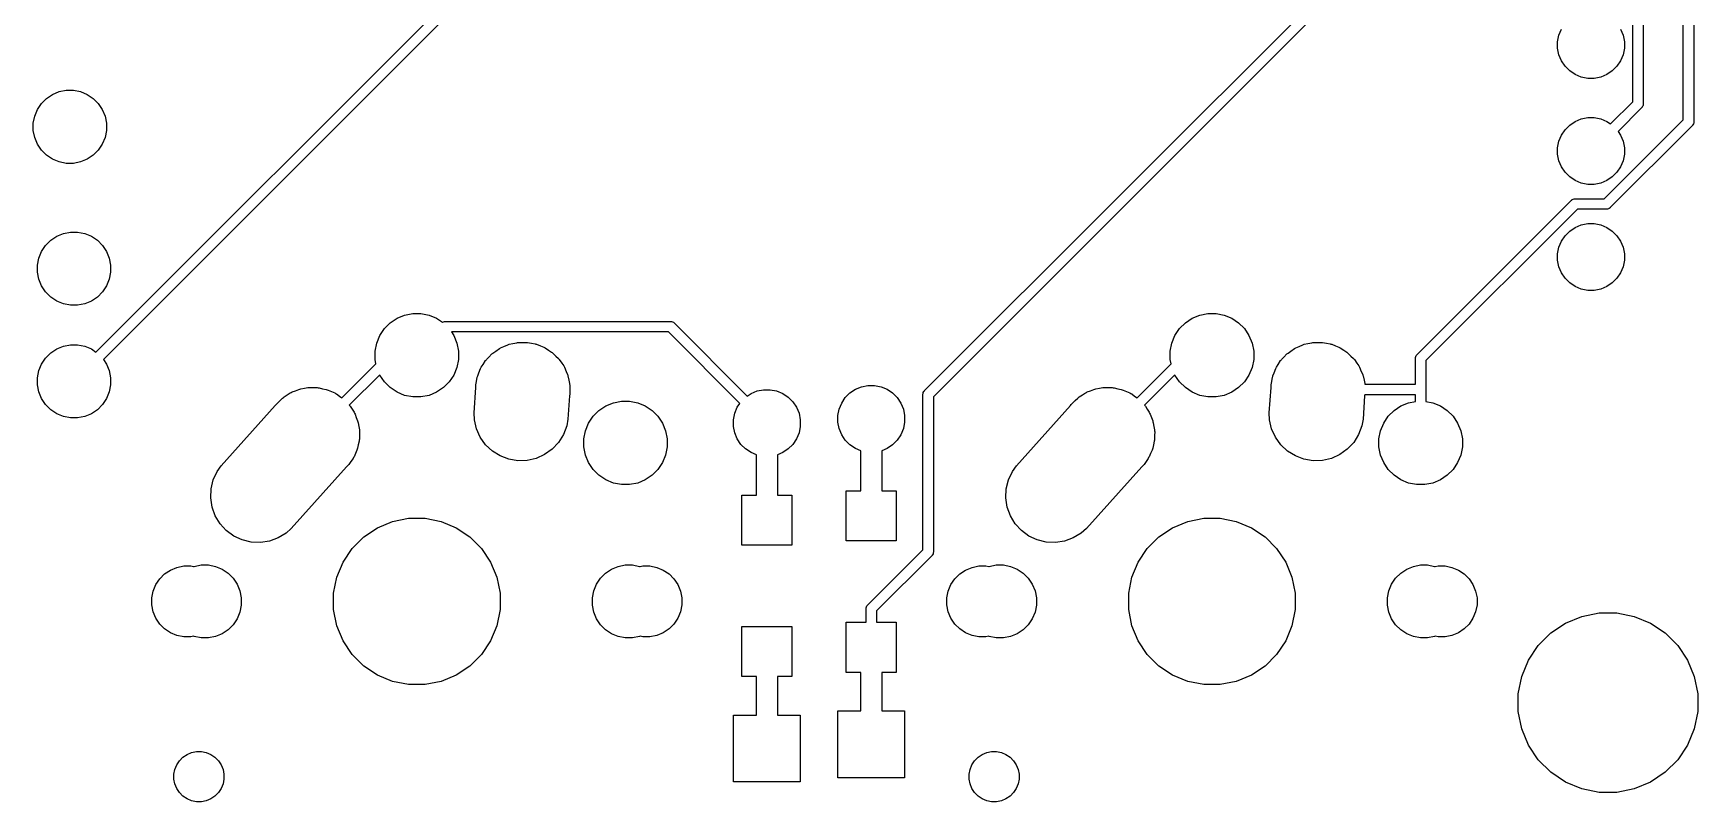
# Model space of a CAD drawing. Extents: x 53 to 306, y -113 to -54.
# Drawn here: x 52.72 to 92.6, y -109.58 to -91.16 of the extents above; entities that cross this region are included whole.
import ezdxf

# ---------------------------------------------------------------- set-up
doc = ezdxf.new("R2010")
doc.units = 0
doc.layers.add('BLACK', color=7, linetype='CONTINUOUS')

msp = doc.modelspace()

# ---------------------------------------------------------------- linework, layer by layer
at = {"layer": 'BLACK', "linetype": 'CONTINUOUS'}
for p, q in [((91.0435, -92.8027), (91.0435, -83.0476)), ((91.2935, -83.0933), (91.2935, -92.8484)), ((92.255, -93.2303), (92.255, -85.2386)), ((92.505, -85.2386), (92.505, -93.276)), ((74.0791, -99.7238), (87.6127, -86.1902)), ((87.8218, -86.3347), (74.2882, -99.8683)), ((54.2258, -98.7974), (65.4539, -87.5693)), ((65.663, -87.7138), (54.4026, -98.9742)), ((89.243, -91.3612), (89.2737, -91.2066)), ((89.2737, -91.2066), (89.334, -91.0611)), ((90.752, -91.0611), (90.8123, -91.2066)), ((90.8123, -91.2066), (90.843, -91.3612)), ((89.243, -91.5188), (89.243, -91.3612)), ((89.2737, -91.6734), (89.243, -91.5188)), ((89.334, -91.8189), (89.2737, -91.6734)), ((90.8123, -91.6734), (90.752, -91.8189)), ((90.843, -91.5188), (90.8123, -91.6734)), ((90.843, -91.3612), (90.843, -91.5188)), ((89.4216, -91.95), (89.334, -91.8189)), ((89.533, -92.0614), (89.4216, -91.95)), ((89.6641, -92.149), (89.533, -92.0614)), ((90.553, -92.0614), (90.4219, -92.149)), ((90.6644, -91.95), (90.553, -92.0614)), ((90.752, -91.8189), (90.6644, -91.95)), ((89.8096, -92.2093), (89.6641, -92.149)), ((89.9642, -92.24), (89.8096, -92.2093)), ((90.1218, -92.24), (89.9642, -92.24)), ((90.2764, -92.2093), (90.1218, -92.24)), ((90.4219, -92.149), (90.2764, -92.2093)), ((52.8234, -92.9849), (52.9193, -92.8414)), ((52.9193, -92.8414), (53.0414, -92.7193)), ((53.0414, -92.7193), (53.1849, -92.6234)), ((53.1849, -92.6234), (53.3444, -92.5574)), ((53.3444, -92.5574), (53.5137, -92.5237)), ((53.5137, -92.5237), (53.6863, -92.5237)), ((53.6863, -92.5237), (53.8556, -92.5574)), ((53.8556, -92.5574), (54.0151, -92.6234)), ((54.0151, -92.6234), (54.1586, -92.7193)), ((54.1586, -92.7193), (54.2807, -92.8414)), ((54.2807, -92.8414), (54.3766, -92.9849)), ((90.5138, -93.3324), (91.0435, -92.8027)), ((91.2845, -92.9026), (91.2729, -92.9243)), ((91.2917, -92.879), (91.2845, -92.9026)), ((91.2935, -92.8606), (91.2917, -92.879)), ((91.2935, -92.8484), (91.2941, -92.8545)), ((91.2941, -92.8545), (91.2935, -92.8606)), ((91.2935, -92.8606), (91.2935, -92.8606)), ((52.7237, -93.3137), (52.7574, -93.1444)), ((52.7574, -93.1444), (52.8234, -92.9849)), ((54.3766, -92.9849), (54.4426, -93.1444)), ((54.4426, -93.1444), (54.4763, -93.3137)), ((89.533, -93.3586), (89.6641, -93.271)), ((89.6641, -93.271), (89.8096, -93.2107)), ((89.8096, -93.2107), (89.9642, -93.18)), ((89.9642, -93.18), (90.1218, -93.18)), ((90.1218, -93.18), (90.2764, -93.2107)), ((90.2764, -93.2107), (90.4219, -93.271)), ((90.3603, -95.125), (92.255, -93.2303)), ((90.4219, -93.271), (90.5138, -93.3324)), ((91.2526, -92.9472), (90.6906, -93.5092)), ((91.2573, -92.9433), (91.2526, -92.9472)), ((91.2612, -92.9386), (91.2573, -92.9433)), ((91.2729, -92.9243), (91.2612, -92.9386)), ((91.2612, -92.9386), (91.2612, -92.9386)), ((92.5032, -93.3066), (92.4972, -93.3263)), ((92.505, -93.2882), (92.5032, -93.3066)), ((92.505, -93.276), (92.5056, -93.2821)), ((92.5056, -93.2821), (92.505, -93.2882)), ((92.505, -93.2882), (92.505, -93.2882)), ((52.7237, -93.4863), (52.7237, -93.3137)), ((52.7574, -93.6556), (52.7237, -93.4863)), ((52.8234, -93.8151), (52.7574, -93.6556)), ((54.4426, -93.6556), (54.3766, -93.8151)), ((54.4763, -93.4863), (54.4426, -93.6556)), ((54.4763, -93.3137), (54.4763, -93.4863)), ((89.2737, -93.7466), (89.334, -93.6011)), ((89.334, -93.6011), (89.4216, -93.47)), ((89.4216, -93.47), (89.533, -93.3586)), ((92.4641, -93.3748), (90.5048, -95.334)), ((90.6906, -93.5092), (90.752, -93.6011)), ((90.752, -93.6011), (90.8123, -93.7466)), ((92.4688, -93.3709), (92.4641, -93.3748)), ((92.4727, -93.3662), (92.4688, -93.3709)), ((92.4844, -93.3519), (92.4727, -93.3662)), ((92.496, -93.3302), (92.4844, -93.3519)), ((92.4972, -93.3263), (92.496, -93.3302)), ((52.9193, -93.9586), (52.8234, -93.8151)), ((53.0414, -94.0807), (52.9193, -93.9586)), ((53.1849, -94.1766), (53.0414, -94.0807)), ((54.1586, -94.0807), (54.0151, -94.1766)), ((54.2807, -93.9586), (54.1586, -94.0807)), ((54.3766, -93.8151), (54.2807, -93.9586)), ((89.243, -93.9012), (89.2737, -93.7466)), ((89.243, -94.0588), (89.243, -93.9012)), ((89.2737, -94.2134), (89.243, -94.0588)), ((90.8123, -93.7466), (90.843, -93.9012)), ((90.843, -94.0588), (90.8123, -94.2134)), ((90.843, -93.9012), (90.843, -94.0588)), ((53.3444, -94.2426), (53.1849, -94.1766)), ((53.5137, -94.2763), (53.3444, -94.2426)), ((53.6863, -94.2763), (53.5137, -94.2763)), ((53.8556, -94.2426), (53.6863, -94.2763)), ((54.0151, -94.1766), (53.8556, -94.2426)), ((89.334, -94.3589), (89.2737, -94.2134)), ((89.4216, -94.49), (89.334, -94.3589)), ((89.533, -94.6014), (89.4216, -94.49)), ((90.6644, -94.49), (90.553, -94.6014)), ((90.752, -94.3589), (90.6644, -94.49)), ((90.8123, -94.2134), (90.752, -94.3589)), ((89.6641, -94.689), (89.533, -94.6014)), ((89.8096, -94.7493), (89.6641, -94.689)), ((89.9642, -94.78), (89.8096, -94.7493)), ((90.1218, -94.78), (89.9642, -94.78)), ((90.2764, -94.7493), (90.1218, -94.78)), ((90.4219, -94.689), (90.2764, -94.7493)), ((90.553, -94.6014), (90.4219, -94.689)), ((85.8785, -98.8597), (89.5722, -95.1659)), ((89.5722, -95.1659), (89.5761, -95.1612)), ((89.5761, -95.1612), (89.5808, -95.1573)), ((89.5808, -95.1573), (89.5951, -95.1456)), ((89.5808, -95.1573), (89.5808, -95.1573)), ((89.5951, -95.1456), (89.6168, -95.134)), ((89.5951, -95.1456), (89.5951, -95.1456)), ((89.5951, -95.1456), (89.5951, -95.1456)), ((89.6168, -95.134), (89.6404, -95.1268)), ((89.6404, -95.1268), (89.6588, -95.125)), ((89.6588, -95.125), (89.6649, -95.1244)), ((89.6588, -95.125), (89.6588, -95.125)), ((89.6649, -95.1244), (89.671, -95.125)), ((89.671, -95.125), (90.3603, -95.125)), ((89.7167, -95.375), (86.0875, -99.0042)), ((90.406, -95.375), (89.7167, -95.375)), ((90.4121, -95.3756), (90.406, -95.375)), ((90.4182, -95.375), (90.4121, -95.3756)), ((90.4366, -95.3732), (90.4182, -95.375)), ((90.4182, -95.375), (90.4182, -95.375)), ((90.4602, -95.366), (90.4366, -95.3732)), ((90.4819, -95.3544), (90.4602, -95.366)), ((90.5009, -95.3388), (90.4819, -95.3544)), ((90.5048, -95.334), (90.5009, -95.3388)), ((53.1414, -96.1193), (53.2849, -96.0234)), ((53.2849, -96.0234), (53.4444, -95.9574)), ((53.4444, -95.9574), (53.6137, -95.9237)), ((53.6137, -95.9237), (53.7863, -95.9237)), ((53.7863, -95.9237), (53.9556, -95.9574)), ((53.9556, -95.9574), (54.1151, -96.0234)), ((54.1151, -96.0234), (54.2586, -96.1193)), ((89.334, -96.1411), (89.4216, -96.01)), ((89.4216, -96.01), (89.533, -95.8986)), ((89.533, -95.8986), (89.6641, -95.811)), ((89.6641, -95.811), (89.8096, -95.7507)), ((89.8096, -95.7507), (89.9642, -95.72)), ((89.9642, -95.72), (90.1218, -95.72)), ((90.1218, -95.72), (90.2764, -95.7507)), ((90.2764, -95.7507), (90.4219, -95.811)), ((90.4219, -95.811), (90.553, -95.8986)), ((90.553, -95.8986), (90.6644, -96.01)), ((90.6644, -96.01), (90.752, -96.1411)), ((52.8574, -96.5444), (52.9234, -96.3849)), ((52.9234, -96.3849), (53.0193, -96.2414)), ((53.0193, -96.2414), (53.1414, -96.1193)), ((54.2586, -96.1193), (54.3807, -96.2414)), ((54.3807, -96.2414), (54.4766, -96.3849)), ((54.4766, -96.3849), (54.5426, -96.5444)), ((89.243, -96.4412), (89.2737, -96.2866)), ((89.243, -96.5988), (89.243, -96.4412)), ((89.2737, -96.2866), (89.334, -96.1411)), ((90.752, -96.1411), (90.8123, -96.2866)), ((90.8123, -96.2866), (90.843, -96.4412)), ((90.843, -96.4412), (90.843, -96.5988)), ((52.8237, -96.7137), (52.8574, -96.5444)), ((52.8237, -96.8863), (52.8237, -96.7137)), ((52.8574, -97.0556), (52.8237, -96.8863)), ((54.5426, -96.5444), (54.5763, -96.7137)), ((54.5763, -96.8863), (54.5426, -97.0556)), ((54.5763, -96.7137), (54.5763, -96.8863)), ((89.2737, -96.7534), (89.243, -96.5988)), ((89.334, -96.8989), (89.2737, -96.7534)), ((89.4216, -97.03), (89.334, -96.8989)), ((90.752, -96.8989), (90.6644, -97.03)), ((90.8123, -96.7534), (90.752, -96.8989)), ((90.843, -96.5988), (90.8123, -96.7534)), ((52.9234, -97.2151), (52.8574, -97.0556)), ((53.0193, -97.3586), (52.9234, -97.2151)), ((54.4766, -97.2151), (54.3807, -97.3586)), ((54.5426, -97.0556), (54.4766, -97.2151)), ((89.533, -97.1414), (89.4216, -97.03)), ((89.6641, -97.229), (89.533, -97.1414)), ((89.8096, -97.2893), (89.6641, -97.229)), ((89.9642, -97.32), (89.8096, -97.2893)), ((90.2764, -97.2893), (90.1218, -97.32)), ((90.4219, -97.229), (90.2764, -97.2893)), ((90.553, -97.1414), (90.4219, -97.229)), ((90.6644, -97.03), (90.553, -97.1414)), ((53.1414, -97.4807), (53.0193, -97.3586)), ((53.2849, -97.5766), (53.1414, -97.4807)), ((53.4444, -97.6426), (53.2849, -97.5766)), ((53.6137, -97.6763), (53.4444, -97.6426)), ((53.7863, -97.6763), (53.6137, -97.6763)), ((53.9556, -97.6426), (53.7863, -97.6763)), ((54.1151, -97.5766), (53.9556, -97.6426)), ((54.2586, -97.4807), (54.1151, -97.5766)), ((54.3807, -97.3586), (54.2586, -97.4807)), ((90.1218, -97.32), (89.9642, -97.32)), ((61.275, -98.0982), (61.4388, -97.9888)), ((61.4388, -97.9888), (61.6208, -97.9134)), ((61.6208, -97.9134), (61.814, -97.875)), ((61.814, -97.875), (62.011, -97.875)), ((62.011, -97.875), (62.2042, -97.9134)), ((62.2042, -97.9134), (62.3862, -97.9888)), ((62.3862, -97.9888), (62.5296, -98.0846)), ((62.5296, -98.0846), (62.5492, -98.0742)), ((62.5492, -98.0742), (62.5728, -98.067)), ((62.5728, -98.067), (62.5912, -98.0652)), ((62.5912, -98.0652), (62.5973, -98.0646)), ((62.5912, -98.0652), (62.5912, -98.0652)), ((62.5973, -98.0646), (62.6034, -98.0652)), ((62.6034, -98.0652), (67.9841, -98.0652)), ((67.9841, -98.0652), (67.9902, -98.0646)), ((67.9902, -98.0646), (67.9963, -98.0652)), ((67.9963, -98.0652), (67.9963, -98.0652)), ((67.9963, -98.0652), (68.0147, -98.067)), ((68.0147, -98.067), (68.0383, -98.0742)), ((68.0383, -98.0742), (68.06, -98.0858)), ((68.06, -98.0858), (68.079, -98.1014)), ((80.325, -98.0982), (80.4888, -97.9888)), ((80.4888, -97.9888), (80.6708, -97.9134)), ((80.6708, -97.9134), (80.864, -97.875)), ((80.864, -97.875), (81.061, -97.875)), ((81.061, -97.875), (81.2542, -97.9134)), ((81.2542, -97.9134), (81.4362, -97.9888)), ((81.4362, -97.9888), (81.6, -98.0982)), ((60.9509, -98.5833), (61.0263, -98.4013)), ((61.0263, -98.4013), (61.1357, -98.2375)), ((61.1357, -98.2375), (61.275, -98.0982)), ((67.9384, -98.3152), (62.7411, -98.3152)), ((62.7411, -98.3152), (62.7987, -98.4013)), ((62.7987, -98.4013), (62.8741, -98.5833)), ((69.6524, -100.029), (67.9384, -98.3152)), ((68.079, -98.1014), (68.0829, -98.1062)), ((68.0829, -98.1062), (69.8292, -99.8524)), ((80.0009, -98.5833), (80.0763, -98.4013)), ((80.0763, -98.4013), (80.1857, -98.2375)), ((80.1857, -98.2375), (80.325, -98.0982)), ((81.6, -98.0982), (81.7393, -98.2375)), ((81.7393, -98.2375), (81.8487, -98.4013)), ((81.8487, -98.4013), (81.9241, -98.5833)), ((53.0193, -98.9414), (53.1414, -98.8193)), ((53.1414, -98.8193), (53.2849, -98.7234)), ((53.2849, -98.7234), (53.4444, -98.6574)), ((53.4444, -98.6574), (53.6137, -98.6237)), ((53.6137, -98.6237), (53.7863, -98.6237)), ((53.7863, -98.6237), (53.9556, -98.6574)), ((53.9556, -98.6574), (54.1151, -98.7234)), ((54.1151, -98.7234), (54.2258, -98.7974)), ((60.9125, -98.7765), (60.9509, -98.5833)), ((60.9125, -98.9735), (60.9125, -98.7765)), ((62.8741, -98.5833), (62.9125, -98.7765)), ((62.9125, -98.7765), (62.9125, -98.9735)), ((63.6367, -98.9198), (63.7089, -98.8431)), ((63.7089, -98.8431), (63.7245, -98.832)), ((63.7245, -98.832), (63.7354, -98.8212)), ((63.7354, -98.8212), (63.8054, -98.7744)), ((63.8054, -98.7744), (63.8894, -98.7145)), ((63.8894, -98.7145), (63.9065, -98.7068)), ((63.9065, -98.7068), (63.9196, -98.698)), ((63.9196, -98.698), (63.9997, -98.6649)), ((63.9997, -98.6649), (64.0915, -98.6236)), ((64.0915, -98.6236), (64.1093, -98.6195)), ((64.1093, -98.6195), (64.1243, -98.6132)), ((64.1243, -98.6132), (64.2121, -98.5958)), ((64.2121, -98.5958), (64.3074, -98.5738)), ((64.3074, -98.5738), (64.3252, -98.5733)), ((64.3252, -98.5733), (64.3417, -98.57)), ((64.3417, -98.57), (64.4341, -98.57)), ((64.4341, -98.57), (64.5289, -98.5671)), ((64.5289, -98.5671), (64.546, -98.57)), ((64.546, -98.57), (64.5633, -98.57)), ((64.5633, -98.57), (64.6568, -98.5886)), ((64.6568, -98.5886), (64.7475, -98.6038)), ((64.7475, -98.6038), (64.7631, -98.6097)), ((64.7631, -98.6097), (64.7806, -98.6132)), ((64.7806, -98.6132), (64.8715, -98.6509)), ((64.8715, -98.6509), (64.9547, -98.6824)), ((64.9547, -98.6824), (64.9684, -98.691)), ((64.9684, -98.691), (64.9854, -98.698)), ((64.9854, -98.698), (65.0694, -98.7542)), ((65.0694, -98.7542), (65.1426, -98.7999)), ((65.1426, -98.7999), (65.154, -98.8107)), ((65.154, -98.8107), (65.1696, -98.8212)), ((65.1696, -98.8212), (65.2429, -98.8944)), ((79.9625, -98.7765), (80.0009, -98.5833)), ((79.9625, -98.9735), (79.9625, -98.7765)), ((81.9241, -98.5833), (81.9625, -98.7765)), ((81.9625, -98.7765), (81.9625, -98.9735)), ((82.6867, -98.9198), (82.7589, -98.8431)), ((82.7589, -98.8431), (82.7745, -98.832)), ((82.7745, -98.832), (82.7854, -98.8212)), ((82.7854, -98.8212), (82.8554, -98.7744)), ((82.8554, -98.7744), (82.9394, -98.7145)), ((82.9394, -98.7145), (82.9565, -98.7068)), ((82.9565, -98.7068), (82.9696, -98.698)), ((82.9696, -98.698), (83.0497, -98.6649)), ((83.0497, -98.6649), (83.1415, -98.6236)), ((83.1415, -98.6236), (83.1593, -98.6195)), ((83.1593, -98.6195), (83.1743, -98.6132)), ((83.1743, -98.6132), (83.2621, -98.5958)), ((83.2621, -98.5958), (83.3574, -98.5738)), ((83.3574, -98.5738), (83.3752, -98.5733)), ((83.3752, -98.5733), (83.3917, -98.57)), ((83.3917, -98.57), (83.4841, -98.57)), ((83.4841, -98.57), (83.5789, -98.5671)), ((83.5789, -98.5671), (83.596, -98.57)), ((83.596, -98.57), (83.6133, -98.57)), ((83.6133, -98.57), (83.7068, -98.5886)), ((83.7068, -98.5886), (83.7975, -98.6038)), ((83.7975, -98.6038), (83.8131, -98.6097)), ((83.8131, -98.6097), (83.8306, -98.6132)), ((83.8306, -98.6132), (83.9215, -98.6509)), ((83.9215, -98.6509), (84.0047, -98.6824)), ((84.0047, -98.6824), (84.0184, -98.691)), ((84.0184, -98.691), (84.0354, -98.698)), ((84.0354, -98.698), (84.1194, -98.7542)), ((84.1194, -98.7542), (84.1926, -98.7999)), ((84.1926, -98.7999), (84.204, -98.8107)), ((84.204, -98.8107), (84.2196, -98.8212)), ((84.2196, -98.8212), (84.2929, -98.8944)), ((85.8465, -98.9043), (85.8581, -98.8826)), ((85.8581, -98.8826), (85.8737, -98.8636)), ((85.8737, -98.8636), (85.8785, -98.8597)), ((52.8237, -99.4137), (52.8574, -99.2444)), ((52.8574, -99.2444), (52.9234, -99.0849)), ((52.9234, -99.0849), (53.0193, -98.9414)), ((54.4026, -98.9742), (54.4766, -99.0849)), ((54.4766, -99.0849), (54.5426, -99.2444)), ((54.5426, -99.2444), (54.5763, -99.4137)), ((60.1176, -99.8931), (60.9332, -99.0775)), ((60.9332, -99.0775), (60.9125, -98.9735)), ((62.8741, -99.1667), (62.7987, -99.3487)), ((62.9125, -98.9735), (62.8741, -99.1667)), ((63.4011, -99.2936), (63.4395, -99.1923)), ((63.4395, -99.1923), (63.4499, -99.1756)), ((63.4499, -99.1756), (63.4555, -99.1621)), ((63.4555, -99.1621), (63.5002, -99.0952)), ((63.5002, -99.0952), (63.557, -99.0045)), ((63.557, -99.0045), (63.5704, -98.9903)), ((63.5704, -98.9903), (63.5787, -98.9779)), ((63.5787, -98.9779), (63.6367, -98.9198)), ((65.2429, -98.8944), (65.3039, -98.9518)), ((65.3039, -98.9518), (65.3128, -98.9643)), ((65.3128, -98.9643), (65.3263, -98.9779)), ((65.3263, -98.9779), (65.3851, -99.0657)), ((65.3851, -99.0657), (65.4325, -99.1323)), ((65.4325, -99.1323), (65.4386, -99.1459)), ((65.4386, -99.1459), (65.4495, -99.1621)), ((65.4495, -99.1621), (65.4905, -99.2613)), ((65.4905, -99.2613), (65.5234, -99.3344)), ((79.1676, -99.8931), (79.9832, -99.0775)), ((79.9832, -99.0775), (79.9625, -98.9735)), ((81.9241, -99.1667), (81.8487, -99.3487)), ((81.9625, -98.9735), (81.9241, -99.1667)), ((82.4511, -99.2936), (82.4895, -99.1923)), ((82.4895, -99.1923), (82.4999, -99.1756)), ((82.4999, -99.1756), (82.5055, -99.1621)), ((82.5055, -99.1621), (82.5502, -99.0952)), ((82.5502, -99.0952), (82.607, -99.0045)), ((82.607, -99.0045), (82.6204, -98.9903)), ((82.6204, -98.9903), (82.6287, -98.9779)), ((82.6287, -98.9779), (82.6867, -98.9198)), ((84.2929, -98.8944), (84.3539, -98.9518)), ((84.3539, -98.9518), (84.3628, -98.9643)), ((84.3628, -98.9643), (84.3763, -98.9779)), ((84.3763, -98.9779), (84.4351, -99.0657)), ((84.4351, -99.0657), (84.4825, -99.1323)), ((84.4825, -99.1323), (84.4886, -99.1459)), ((84.4886, -99.1459), (84.4995, -99.1621)), ((84.4995, -99.1621), (84.5405, -99.2613)), ((84.5405, -99.2613), (84.5734, -99.3344)), ((85.8369, -98.9524), (85.8375, -98.9463)), ((85.8375, -98.9585), (85.8369, -98.9524)), ((85.8375, -98.9463), (85.8393, -98.9279)), ((85.8375, -98.9463), (85.8375, -98.9463)), ((85.8375, -99.57), (85.8375, -98.9585)), ((85.8393, -98.9279), (85.8465, -98.9043)), ((86.0875, -99.0042), (86.0875, -99.6889)), ((52.8237, -99.5863), (52.8237, -99.4137)), ((52.8574, -99.7556), (52.8237, -99.5863)), ((54.5763, -99.5863), (54.5426, -99.7556)), ((54.5763, -99.4137), (54.5763, -99.5863)), ((59.0844, -99.6932), (59.1088, -99.6884)), ((59.1088, -99.6884), (59.1323, -99.6798)), ((59.1323, -99.6798), (59.2175, -99.6667)), ((59.2175, -99.6667), (59.3017, -99.65)), ((59.3017, -99.65), (59.3266, -99.65)), ((59.3266, -99.65), (59.3514, -99.6462)), ((59.3514, -99.6462), (59.4375, -99.65)), ((59.4375, -99.65), (59.5233, -99.65)), ((59.5233, -99.65), (59.5478, -99.6549)), ((59.5478, -99.6549), (59.5727, -99.656)), ((59.5727, -99.656), (59.6564, -99.6765)), ((59.6564, -99.6765), (59.7406, -99.6932)), ((61.0232, -99.3411), (60.2944, -100.07)), ((61.0263, -99.3487), (61.0232, -99.3411)), ((61.1357, -99.5125), (61.0263, -99.3487)), ((61.275, -99.6518), (61.1357, -99.5125)), ((61.4388, -99.7612), (61.275, -99.6518)), ((62.55, -99.6518), (62.3862, -99.7612)), ((62.6893, -99.5125), (62.55, -99.6518)), ((62.7987, -99.3487), (62.6893, -99.5125)), ((63.2863, -100.254), (63.3275, -99.65)), ((63.3275, -99.5842), (63.3429, -99.507)), ((63.3275, -99.65), (63.3275, -99.5842)), ((63.3429, -99.507), (63.3609, -99.3995)), ((63.3609, -99.3995), (63.3679, -99.381)), ((63.3679, -99.381), (63.3707, -99.3668)), ((63.3707, -99.3668), (63.4011, -99.2936)), ((65.5234, -99.3344), (65.5267, -99.3486)), ((65.5267, -99.3486), (65.5343, -99.3668)), ((65.5343, -99.3668), (65.5554, -99.4732)), ((65.5554, -99.4732), (65.5732, -99.5503)), ((65.5732, -99.5503), (65.5736, -99.5647)), ((65.5736, -99.5647), (65.5775, -99.5842)), ((65.5775, -99.5842), (65.5775, -99.6933)), ((72.4211, -99.691), (72.5666, -99.6307)), ((72.5666, -99.6307), (72.7212, -99.6)), ((72.7212, -99.6), (72.8788, -99.6)), ((72.8788, -99.6), (73.0334, -99.6307)), ((73.0334, -99.6307), (73.1789, -99.691)), ((78.1343, -99.6932), (78.1588, -99.6884)), ((78.1588, -99.6884), (78.1823, -99.6798)), ((78.1823, -99.6798), (78.2675, -99.6667)), ((78.2675, -99.6667), (78.3517, -99.65)), ((78.3517, -99.65), (78.3766, -99.65)), ((78.3766, -99.65), (78.4014, -99.6462)), ((78.4014, -99.6462), (78.4875, -99.65)), ((78.4875, -99.65), (78.5733, -99.65)), ((78.5733, -99.65), (78.5978, -99.6549)), ((78.5978, -99.6549), (78.6227, -99.656)), ((78.6227, -99.656), (78.7064, -99.6765)), ((78.7064, -99.6765), (78.7906, -99.6932)), ((80.0732, -99.3411), (79.3444, -100.07)), ((80.0763, -99.3487), (80.0732, -99.3411)), ((80.1857, -99.5125), (80.0763, -99.3487)), ((80.325, -99.6518), (80.1857, -99.5125)), ((80.4888, -99.7612), (80.325, -99.6518)), ((81.6, -99.6518), (81.4362, -99.7612)), ((81.7393, -99.5125), (81.6, -99.6518)), ((81.8487, -99.3487), (81.7393, -99.5125)), ((82.3363, -100.254), (82.3775, -99.65)), ((82.3775, -99.5842), (82.3929, -99.507)), ((82.3775, -99.65), (82.3775, -99.5842)), ((82.3929, -99.507), (82.4109, -99.3995)), ((82.4109, -99.3995), (82.4179, -99.381)), ((82.4179, -99.381), (82.4207, -99.3668)), ((82.4207, -99.3668), (82.4511, -99.2936)), ((84.5734, -99.3344), (84.5767, -99.3486)), ((84.5767, -99.3486), (84.5843, -99.3668)), ((84.5843, -99.3668), (84.6054, -99.4732)), ((84.6054, -99.4732), (84.6232, -99.5503)), ((84.6232, -99.5503), (84.6236, -99.5647)), ((84.6236, -99.5647), (84.6247, -99.57)), ((84.6247, -99.57), (85.8375, -99.57)), ((86.0875, -99.6889), (86.0881, -99.695)), ((52.9234, -99.9151), (52.8574, -99.7556)), ((53.0193, -100.059), (52.9234, -99.9151)), ((53.1414, -100.181), (53.0193, -100.059)), ((54.3807, -100.059), (54.2586, -100.181)), ((54.4766, -99.9151), (54.3807, -100.059)), ((54.5426, -99.7556), (54.4766, -99.9151)), ((57.2282, -101.525), (58.5217, -100.083)), ((58.5217, -100.083), (58.5387, -100.058)), ((58.5387, -100.058), (58.5953, -100.001)), ((58.5953, -100.001), (58.612, -99.9825)), ((58.612, -99.9825), (58.6348, -99.9618)), ((58.6348, -99.9618), (58.6954, -99.9012)), ((58.6954, -99.9012), (58.7161, -99.8873)), ((58.7161, -99.8873), (58.7345, -99.8704)), ((58.7345, -99.8704), (58.8083, -99.8257)), ((58.8083, -99.8257), (58.8796, -99.778)), ((58.8796, -99.778), (58.9026, -99.7685)), ((58.9026, -99.7685), (58.924, -99.7555)), ((58.924, -99.7555), (59.0051, -99.7261)), ((59.0051, -99.7261), (59.0844, -99.6932)), ((59.7406, -99.6932), (59.7637, -99.7028)), ((59.7637, -99.7028), (59.788, -99.7087)), ((59.788, -99.7087), (59.866, -99.7451)), ((59.866, -99.7451), (59.9454, -99.778)), ((59.9454, -99.778), (59.9661, -99.7919)), ((59.9661, -99.7919), (59.9888, -99.8025)), ((59.9888, -99.8025), (60.0581, -99.8534)), ((60.0581, -99.8534), (60.1176, -99.8931)), ((60.2944, -100.07), (60.3002, -100.079)), ((60.3002, -100.079), (60.3171, -100.097)), ((61.6208, -99.8366), (61.4388, -99.7612)), ((61.814, -99.875), (61.6208, -99.8366)), ((62.011, -99.875), (61.814, -99.875)), ((62.2042, -99.8366), (62.011, -99.875)), ((62.3862, -99.7612), (62.2042, -99.8366)), ((65.5693, -99.8471), (65.5311, -100.407)), ((65.5775, -99.8058), (65.5693, -99.8471)), ((65.5775, -99.6933), (65.5782, -99.7163)), ((65.5782, -99.7163), (65.5775, -99.7265)), ((65.5775, -99.7265), (65.5775, -99.8058)), ((66.275, -100.198), (66.4388, -100.089)), ((66.4388, -100.089), (66.6208, -100.013)), ((66.6208, -100.013), (66.814, -99.975)), ((66.814, -99.975), (67.011, -99.975)), ((67.011, -99.975), (67.2042, -100.013)), ((67.2042, -100.013), (67.3862, -100.089)), ((67.3862, -100.089), (67.55, -100.198)), ((69.591, -100.121), (69.6524, -100.029)), ((69.8292, -99.8524), (69.9211, -99.791)), ((69.9211, -99.791), (70.0666, -99.7307)), ((70.0666, -99.7307), (70.2212, -99.7)), ((70.2212, -99.7), (70.3788, -99.7)), ((70.3788, -99.7), (70.5334, -99.7307)), ((70.5334, -99.7307), (70.6789, -99.791)), ((70.6789, -99.791), (70.81, -99.8786)), ((70.81, -99.8786), (70.9214, -99.99)), ((70.9214, -99.99), (71.009, -100.121)), ((72.0307, -100.167), (72.091, -100.021)), ((72.091, -100.021), (72.1786, -99.89)), ((72.1786, -99.89), (72.29, -99.7786)), ((72.29, -99.7786), (72.4211, -99.691)), ((73.1789, -99.691), (73.31, -99.7786)), ((73.31, -99.7786), (73.4214, -99.89)), ((73.4214, -99.89), (73.509, -100.021)), ((73.509, -100.021), (73.5693, -100.167)), ((74.0376, -99.8165), (74.0384, -99.8081)), ((74.0382, -99.8226), (74.0376, -99.8165)), ((74.0382, -103.535), (74.0382, -99.8226)), ((74.0384, -99.8081), (74.04, -99.792)), ((74.04, -99.792), (74.0413, -99.7877)), ((74.0413, -99.7877), (74.0472, -99.7684)), ((74.0472, -99.7684), (74.0588, -99.7467)), ((74.0588, -99.7467), (74.0705, -99.7325)), ((74.0705, -99.7324), (74.0744, -99.7277)), ((74.0705, -99.7325), (74.0705, -99.7324)), ((74.0744, -99.7277), (74.0791, -99.7238)), ((74.2882, -99.8683), (74.2882, -103.58)), ((76.2782, -101.525), (77.5717, -100.083)), ((77.5717, -100.083), (77.5887, -100.058)), ((77.5887, -100.058), (77.6453, -100.001)), ((77.6453, -100.001), (77.662, -99.9825)), ((77.662, -99.9825), (77.6848, -99.9618)), ((77.6848, -99.9618), (77.7454, -99.9012)), ((77.7454, -99.9012), (77.7661, -99.8873)), ((77.7661, -99.8873), (77.7845, -99.8704)), ((77.7845, -99.8704), (77.8583, -99.8257)), ((77.8583, -99.8257), (77.9296, -99.778)), ((77.9296, -99.778), (77.9526, -99.7685)), ((77.9526, -99.7685), (77.974, -99.7555)), ((77.974, -99.7555), (78.0551, -99.7261)), ((78.0551, -99.7261), (78.1343, -99.6932)), ((78.7906, -99.6932), (78.8137, -99.7028)), ((78.8137, -99.7028), (78.838, -99.7087)), ((78.838, -99.7087), (78.916, -99.7451)), ((78.916, -99.7451), (78.9954, -99.778)), ((78.9954, -99.778), (79.0161, -99.7919)), ((79.0161, -99.7919), (79.0388, -99.8025)), ((79.0388, -99.8025), (79.1081, -99.8534)), ((79.1081, -99.8534), (79.1676, -99.8931)), ((79.3444, -100.07), (79.3502, -100.079)), ((79.3502, -100.079), (79.3671, -100.097)), ((80.6708, -99.8366), (80.4888, -99.7612)), ((80.864, -99.875), (80.6708, -99.8366)), ((81.061, -99.875), (80.864, -99.875)), ((81.2542, -99.8366), (81.061, -99.875)), ((81.4362, -99.7612), (81.2542, -99.8366)), ((84.6193, -99.8471), (84.5811, -100.407)), ((84.6247, -99.82), (84.6193, -99.8471)), ((85.8375, -99.82), (84.6247, -99.82)), ((85.325, -100.198), (85.4888, -100.089)), ((85.4888, -100.089), (85.6708, -100.013)), ((85.6708, -100.013), (85.8375, -99.9803)), ((85.8375, -99.9803), (85.8375, -99.82)), ((86.0881, -99.695), (86.0875, -99.7011)), ((86.0875, -99.7011), (86.0875, -99.9803)), ((86.0875, -99.9803), (86.2542, -100.013)), ((86.2542, -100.013), (86.4362, -100.089)), ((86.4362, -100.089), (86.6, -100.198)), ((53.2849, -100.277), (53.1414, -100.181)), ((53.4444, -100.343), (53.2849, -100.277)), ((53.6137, -100.376), (53.4444, -100.343)), ((53.7863, -100.376), (53.6137, -100.376)), ((53.9556, -100.343), (53.7863, -100.376)), ((54.1151, -100.277), (53.9556, -100.343)), ((54.2586, -100.181), (54.1151, -100.277)), ((60.3171, -100.097), (60.3616, -100.171)), ((60.3616, -100.171), (60.4095, -100.242)), ((60.4095, -100.242), (60.419, -100.265)), ((60.419, -100.265), (60.432, -100.287)), ((60.432, -100.287), (60.4613, -100.367)), ((60.4613, -100.367), (60.4943, -100.447)), ((60.4943, -100.447), (60.4992, -100.471)), ((60.4992, -100.471), (60.5077, -100.495)), ((63.2913, -100.42), (63.2863, -100.254)), ((63.3411, -100.636), (63.2913, -100.42)), ((65.5311, -100.407), (65.5037, -100.57)), ((66.0263, -100.501), (66.1357, -100.338)), ((66.1357, -100.338), (66.275, -100.198)), ((67.55, -100.198), (67.6893, -100.338)), ((67.6893, -100.338), (67.7987, -100.501)), ((69.5, -100.421), (69.5307, -100.267)), ((69.5, -100.579), (69.5, -100.421)), ((69.5307, -100.267), (69.591, -100.121)), ((71.009, -100.121), (71.0693, -100.267)), ((71.0693, -100.267), (71.1, -100.421)), ((71.1, -100.421), (71.1, -100.579)), ((72, -100.321), (72.0307, -100.167)), ((72, -100.479), (72, -100.321)), ((72.0307, -100.633), (72, -100.479)), ((73.5693, -100.167), (73.6, -100.321)), ((73.6, -100.479), (73.5693, -100.633)), ((73.6, -100.321), (73.6, -100.479)), ((79.3671, -100.097), (79.4116, -100.171)), ((79.4116, -100.171), (79.4595, -100.242)), ((79.4595, -100.242), (79.469, -100.265)), ((79.469, -100.265), (79.482, -100.287)), ((79.482, -100.287), (79.5113, -100.367)), ((79.5113, -100.367), (79.5443, -100.447)), ((79.5443, -100.447), (79.5491, -100.471)), ((79.5491, -100.471), (79.5577, -100.495)), ((82.3413, -100.42), (82.3363, -100.254)), ((82.3911, -100.636), (82.3413, -100.42)), ((84.5811, -100.407), (84.5537, -100.57)), ((85.0763, -100.501), (85.1857, -100.338)), ((85.1857, -100.338), (85.325, -100.198)), ((86.6, -100.198), (86.7393, -100.338)), ((86.7393, -100.338), (86.8487, -100.501)), ((60.5077, -100.495), (60.5207, -100.58)), ((60.5207, -100.58), (60.5375, -100.664)), ((60.5375, -100.886), (60.5326, -100.91)), ((60.5375, -100.664), (60.5375, -100.689)), ((60.5375, -100.689), (60.5413, -100.714)), ((60.5413, -100.714), (60.5375, -100.8)), ((60.5375, -100.8), (60.5375, -100.886)), ((63.432, -100.838), (63.3411, -100.636)), ((63.5606, -101.018), (63.432, -100.838)), ((65.4251, -100.778), (65.3075, -100.966)), ((65.5037, -100.57), (65.4251, -100.778)), ((65.9125, -100.877), (65.9509, -100.683)), ((65.9125, -101.073), (65.9125, -100.877)), ((65.9509, -100.683), (66.0263, -100.501)), ((67.7987, -100.501), (67.8741, -100.683)), ((67.8741, -100.683), (67.9125, -100.877)), ((67.9125, -100.877), (67.9125, -101.073)), ((69.5307, -100.733), (69.5, -100.579)), ((69.591, -100.879), (69.5307, -100.733)), ((69.6786, -101.01), (69.591, -100.879)), ((71.009, -100.879), (70.9214, -101.01)), ((71.0693, -100.733), (71.009, -100.879)), ((71.1, -100.579), (71.0693, -100.733)), ((72.091, -100.779), (72.0307, -100.633)), ((72.1786, -100.91), (72.091, -100.779)), ((73.509, -100.779), (73.4214, -100.91)), ((73.5693, -100.633), (73.509, -100.779)), ((79.5577, -100.495), (79.5707, -100.58)), ((79.5707, -100.58), (79.5875, -100.664)), ((79.5875, -100.886), (79.5826, -100.91)), ((79.5875, -100.664), (79.5875, -100.689)), ((79.5875, -100.689), (79.5913, -100.714)), ((79.5913, -100.714), (79.5875, -100.8)), ((79.5875, -100.8), (79.5875, -100.886)), ((82.482, -100.838), (82.3911, -100.636)), ((82.6106, -101.018), (82.482, -100.838)), ((84.4751, -100.778), (84.3575, -100.966)), ((84.5537, -100.57), (84.4751, -100.778)), ((84.9625, -100.877), (85.0009, -100.683)), ((84.9625, -101.073), (84.9625, -100.877)), ((85.0009, -100.683), (85.0763, -100.501)), ((86.8487, -100.501), (86.9241, -100.683)), ((86.9241, -100.683), (86.9625, -100.877)), ((86.9625, -100.877), (86.9625, -101.073)), ((60.4425, -101.228), (60.4095, -101.308)), ((60.4787, -101.15), (60.4425, -101.228)), ((60.4847, -101.126), (60.4787, -101.15)), ((60.4943, -101.103), (60.4847, -101.126)), ((60.5111, -101.019), (60.4943, -101.103)), ((60.5315, -100.935), (60.5111, -101.019)), ((60.5326, -100.91), (60.5315, -100.935)), ((63.722, -101.17), (63.5606, -101.018)), ((63.9099, -101.288), (63.722, -101.17)), ((64.9752, -101.255), (64.7731, -101.346)), ((65.1556, -101.127), (64.9752, -101.255)), ((65.3075, -100.966), (65.1556, -101.127)), ((65.9509, -101.267), (65.9125, -101.073)), ((66.0263, -101.449), (65.9509, -101.267)), ((67.8741, -101.267), (67.7987, -101.449)), ((67.9125, -101.073), (67.8741, -101.267)), ((69.79, -101.121), (69.6786, -101.01)), ((69.9211, -101.209), (69.79, -101.121)), ((70.05, -101.262), (69.9211, -101.209)), ((70.05, -102.225), (70.05, -101.262)), ((70.6789, -101.209), (70.55, -101.262)), ((70.55, -101.262), (70.55, -102.225)), ((70.81, -101.121), (70.6789, -101.209)), ((70.9214, -101.01), (70.81, -101.121)), ((72.29, -101.021), (72.1786, -100.91)), ((72.4211, -101.109), (72.29, -101.021)), ((72.55, -101.162), (72.4211, -101.109)), ((72.55, -102.125), (72.55, -101.162)), ((73.1789, -101.109), (73.05, -101.162)), ((73.05, -101.162), (73.05, -102.125)), ((73.31, -101.021), (73.1789, -101.109)), ((73.4214, -100.91), (73.31, -101.021)), ((79.4925, -101.228), (79.4595, -101.308)), ((79.5287, -101.15), (79.4925, -101.228)), ((79.5347, -101.126), (79.5287, -101.15)), ((79.5443, -101.103), (79.5347, -101.126)), ((79.5611, -101.019), (79.5443, -101.103)), ((79.5815, -100.935), (79.5611, -101.019)), ((79.5826, -100.91), (79.5815, -100.935)), ((82.772, -101.17), (82.6106, -101.018)), ((82.9599, -101.288), (82.772, -101.17)), ((84.0252, -101.255), (83.8231, -101.346)), ((84.2056, -101.127), (84.0252, -101.255)), ((84.3575, -100.966), (84.2056, -101.127)), ((85.0009, -101.267), (84.9625, -101.073)), ((85.0763, -101.449), (85.0009, -101.267)), ((86.9241, -101.267), (86.8487, -101.449)), ((86.9625, -101.073), (86.9241, -101.267)), ((57.0362, -101.86), (57.13, -101.659)), ((57.13, -101.659), (57.2282, -101.525)), ((60.2294, -101.549), (58.9029, -103.027)), ((60.2863, -101.492), (60.2294, -101.549)), ((60.3343, -101.42), (60.2863, -101.492)), ((60.385, -101.351), (60.3343, -101.42)), ((60.3955, -101.329), (60.385, -101.351)), ((60.4095, -101.308), (60.3955, -101.329)), ((64.1171, -101.366), (63.9099, -101.288)), ((64.3356, -101.403), (64.1171, -101.366)), ((64.5571, -101.396), (64.3356, -101.403)), ((64.7731, -101.346), (64.5571, -101.396)), ((66.1357, -101.612), (66.0263, -101.449)), ((66.275, -101.752), (66.1357, -101.612)), ((67.6893, -101.612), (67.55, -101.752)), ((67.7987, -101.449), (67.6893, -101.612)), ((76.0862, -101.86), (76.18, -101.659)), ((76.18, -101.659), (76.2782, -101.525)), ((79.2794, -101.549), (77.9529, -103.027)), ((79.3363, -101.492), (79.2794, -101.549)), ((79.3843, -101.42), (79.3363, -101.492)), ((79.435, -101.351), (79.3843, -101.42)), ((79.4455, -101.329), (79.435, -101.351)), ((79.4595, -101.308), (79.4455, -101.329)), ((83.1671, -101.366), (82.9599, -101.288)), ((83.3856, -101.403), (83.1671, -101.366)), ((83.6071, -101.396), (83.3856, -101.403)), ((83.8231, -101.346), (83.6071, -101.396)), ((85.1857, -101.612), (85.0763, -101.449)), ((85.325, -101.752), (85.1857, -101.612)), ((86.7393, -101.612), (86.6, -101.752)), ((86.8487, -101.449), (86.7393, -101.612)), ((56.9737, -102.296), (56.9835, -102.075)), ((56.9835, -102.075), (57.0362, -101.86)), ((66.4388, -101.861), (66.275, -101.752)), ((66.6208, -101.937), (66.4388, -101.861)), ((66.814, -101.975), (66.6208, -101.937)), ((67.011, -101.975), (66.814, -101.975)), ((67.2042, -101.937), (67.011, -101.975)), ((67.3862, -101.861), (67.2042, -101.937)), ((67.55, -101.752), (67.3862, -101.861)), ((76.0237, -102.296), (76.0335, -102.075)), ((76.0335, -102.075), (76.0862, -101.86)), ((85.4888, -101.861), (85.325, -101.752)), ((85.6708, -101.937), (85.4888, -101.861)), ((85.864, -101.975), (85.6708, -101.937)), ((86.061, -101.975), (85.864, -101.975)), ((86.2542, -101.937), (86.061, -101.975)), ((86.4362, -101.861), (86.2542, -101.937)), ((86.6, -101.752), (86.4362, -101.861)), ((57.0073, -102.515), (56.9737, -102.296)), ((69.7, -103.425), (69.7, -102.225)), ((69.7, -102.225), (70.05, -102.225)), ((70.55, -102.225), (70.9, -102.225)), ((70.9, -102.225), (70.9, -103.425)), ((72.2, -103.325), (72.2, -102.125)), ((72.2, -102.125), (72.55, -102.125)), ((73.05, -102.125), (73.4, -102.125)), ((73.4, -102.125), (73.4, -103.325)), ((76.0573, -102.515), (76.0237, -102.296)), ((57.083, -102.723), (57.0073, -102.515)), ((57.1979, -102.913), (57.083, -102.723)), ((60.968, -103.008), (61.3309, -102.858)), ((61.3309, -102.858), (61.7161, -102.781)), ((61.7161, -102.781), (62.1089, -102.781)), ((62.1089, -102.781), (62.4941, -102.858)), ((62.4941, -102.858), (62.857, -103.008)), ((76.133, -102.723), (76.0573, -102.515)), ((76.2479, -102.913), (76.133, -102.723)), ((80.018, -103.008), (80.3809, -102.858)), ((80.3809, -102.858), (80.7661, -102.781)), ((80.7661, -102.781), (81.1589, -102.781)), ((81.1589, -102.781), (81.5441, -102.858)), ((81.5441, -102.858), (81.907, -103.008)), ((57.3476, -103.076), (57.1979, -102.913)), ((57.5262, -103.208), (57.3476, -103.076)), ((57.727, -103.301), (57.5262, -103.208)), ((58.5909, -103.254), (58.3827, -103.33)), ((58.7805, -103.14), (58.5909, -103.254)), ((58.9029, -103.027), (58.7805, -103.14)), ((60.3637, -103.504), (60.6415, -103.226)), ((60.6415, -103.226), (60.968, -103.008)), ((62.857, -103.008), (63.1835, -103.226)), ((63.1835, -103.226), (63.4613, -103.504)), ((76.3976, -103.076), (76.2479, -102.913)), ((76.5762, -103.208), (76.3976, -103.076)), ((76.777, -103.301), (76.5762, -103.208)), ((77.6409, -103.254), (77.4327, -103.33)), ((77.8305, -103.14), (77.6409, -103.254)), ((77.9529, -103.027), (77.8305, -103.14)), ((79.4137, -103.504), (79.6915, -103.226)), ((79.6915, -103.226), (80.018, -103.008)), ((81.907, -103.008), (82.2335, -103.226)), ((82.2335, -103.226), (82.5113, -103.504)), ((57.9422, -103.354), (57.727, -103.301)), ((58.1636, -103.364), (57.9422, -103.354)), ((58.3827, -103.33), (58.1636, -103.364)), ((60.1455, -103.831), (60.3637, -103.504)), ((63.4613, -103.504), (63.6795, -103.831)), ((70.9, -103.425), (69.7, -103.425)), ((73.4, -103.325), (72.2, -103.325)), ((72.7159, -104.857), (74.0382, -103.535)), ((74.252, -103.675), (74.2473, -103.679)), ((74.2559, -103.671), (74.252, -103.675)), ((74.2676, -103.656), (74.2559, -103.671)), ((74.2792, -103.635), (74.2676, -103.656)), ((74.2821, -103.625), (74.2792, -103.635)), ((74.2864, -103.611), (74.2821, -103.625)), ((74.2882, -103.593), (74.2864, -103.611)), ((74.2882, -103.58), (74.2888, -103.587)), ((74.2888, -103.587), (74.2882, -103.593)), ((74.2882, -103.593), (74.2882, -103.593)), ((76.9922, -103.354), (76.777, -103.301)), ((77.2136, -103.364), (76.9922, -103.354)), ((77.4327, -103.33), (77.2136, -103.364)), ((79.1955, -103.831), (79.4137, -103.504)), ((82.5113, -103.504), (82.7295, -103.831)), ((55.8707, -104.115), (56.0099, -104.022)), ((56.0099, -104.022), (56.1646, -103.958)), ((56.1646, -103.958), (56.3288, -103.925)), ((56.3288, -103.925), (56.4962, -103.925)), ((56.4962, -103.925), (56.565, -103.939)), ((56.565, -103.939), (56.5773, -103.934)), ((56.5773, -103.934), (56.7463, -103.9)), ((56.7463, -103.9), (56.9187, -103.9)), ((56.9187, -103.9), (57.0877, -103.934)), ((57.0877, -103.934), (57.247, -104)), ((57.247, -104), (57.3903, -104.095)), ((59.9952, -104.193), (60.1455, -103.831)), ((63.6795, -103.831), (63.8298, -104.193)), ((66.4347, -104.095), (66.578, -104)), ((66.578, -104), (66.7373, -103.934)), ((66.7373, -103.934), (66.9063, -103.9)), ((66.9063, -103.9), (67.0787, -103.9)), ((67.0787, -103.9), (67.2477, -103.934)), ((67.2477, -103.934), (67.26, -103.939)), ((67.26, -103.939), (67.3288, -103.925)), ((67.3288, -103.925), (67.4962, -103.925)), ((67.4962, -103.925), (67.6604, -103.958)), ((67.6604, -103.958), (67.8151, -104.022)), ((67.8151, -104.022), (67.9543, -104.115)), ((74.2473, -103.679), (72.925, -105.001)), ((74.9207, -104.115), (75.0599, -104.022)), ((75.0599, -104.022), (75.2146, -103.958)), ((75.2146, -103.958), (75.3788, -103.925)), ((75.3788, -103.925), (75.5462, -103.925)), ((75.5462, -103.925), (75.615, -103.939)), ((75.615, -103.939), (75.6273, -103.934)), ((75.6273, -103.934), (75.7963, -103.9)), ((75.7963, -103.9), (75.9687, -103.9)), ((75.9687, -103.9), (76.1377, -103.934)), ((76.1377, -103.934), (76.297, -104)), ((76.297, -104), (76.4403, -104.095)), ((79.0452, -104.193), (79.1955, -103.831)), ((82.7295, -103.831), (82.8798, -104.193)), ((85.4847, -104.095), (85.628, -104)), ((85.628, -104), (85.7873, -103.934)), ((85.7873, -103.934), (85.9563, -103.9)), ((85.9563, -103.9), (86.1287, -103.9)), ((86.1287, -103.9), (86.2977, -103.934)), ((86.2977, -103.934), (86.31, -103.939)), ((86.31, -103.939), (86.3788, -103.925)), ((86.3788, -103.925), (86.5462, -103.925)), ((86.5462, -103.925), (86.7104, -103.958)), ((86.7104, -103.958), (86.8651, -104.022)), ((86.8651, -104.022), (87.0043, -104.115)), ((55.5952, -104.527), (55.6592, -104.372)), ((55.6592, -104.372), (55.7523, -104.233)), ((55.7523, -104.233), (55.8707, -104.115)), ((57.3903, -104.095), (57.5122, -104.217)), ((57.5122, -104.217), (57.6079, -104.361)), ((57.6079, -104.361), (57.6739, -104.52)), ((59.9186, -104.579), (59.9952, -104.193)), ((63.8298, -104.193), (63.9064, -104.579)), ((66.1511, -104.52), (66.2171, -104.361)), ((66.2171, -104.361), (66.3128, -104.217)), ((66.3128, -104.217), (66.4347, -104.095)), ((67.9543, -104.115), (68.0727, -104.233)), ((68.0727, -104.233), (68.1658, -104.372)), ((68.1658, -104.372), (68.2298, -104.527)), ((74.6452, -104.527), (74.7092, -104.372)), ((74.7092, -104.372), (74.8023, -104.233)), ((74.8023, -104.233), (74.9207, -104.115)), ((76.4403, -104.095), (76.5622, -104.217)), ((76.5622, -104.217), (76.6579, -104.361)), ((76.6579, -104.361), (76.7239, -104.52)), ((78.9686, -104.579), (79.0452, -104.193)), ((82.8798, -104.193), (82.9564, -104.579)), ((85.2011, -104.52), (85.2671, -104.361)), ((85.2671, -104.361), (85.3628, -104.217)), ((85.3628, -104.217), (85.4847, -104.095)), ((87.0043, -104.115), (87.1227, -104.233)), ((87.1227, -104.233), (87.2158, -104.372)), ((87.2158, -104.372), (87.2798, -104.527)), ((55.5625, -104.691), (55.5952, -104.527)), ((55.5625, -104.859), (55.5625, -104.691)), ((55.5952, -105.023), (55.5625, -104.859)), ((57.6739, -104.52), (57.7075, -104.689)), ((57.7075, -104.861), (57.6739, -105.03)), ((57.7075, -104.689), (57.7075, -104.861)), ((59.9186, -104.971), (59.9186, -104.579)), ((63.9064, -104.579), (63.9064, -104.971)), ((66.1175, -104.689), (66.1511, -104.52)), ((66.1175, -104.861), (66.1175, -104.689)), ((66.1511, -105.03), (66.1175, -104.861)), ((68.2298, -104.527), (68.2625, -104.691)), ((68.2625, -104.859), (68.2298, -105.023)), ((68.2625, -104.691), (68.2625, -104.859)), ((72.6956, -104.88), (72.7073, -104.866)), ((72.7073, -104.866), (72.7112, -104.861)), ((72.7073, -104.866), (72.7073, -104.866)), ((72.7112, -104.861), (72.7159, -104.857)), ((74.6125, -104.691), (74.6452, -104.527)), ((74.6125, -104.859), (74.6125, -104.691)), ((74.6452, -105.023), (74.6125, -104.859)), ((76.7239, -104.52), (76.7575, -104.689)), ((76.7575, -104.861), (76.7239, -105.03)), ((76.7575, -104.689), (76.7575, -104.861)), ((78.9686, -104.971), (78.9686, -104.579)), ((82.9564, -104.579), (82.9564, -104.971)), ((85.1675, -104.689), (85.2011, -104.52)), ((85.1675, -104.861), (85.1675, -104.689)), ((85.2011, -105.03), (85.1675, -104.861)), ((87.2798, -104.527), (87.3125, -104.691)), ((87.3125, -104.859), (87.2798, -105.023)), ((87.3125, -104.691), (87.3125, -104.859)), ((55.6592, -105.178), (55.5952, -105.023)), ((55.7523, -105.317), (55.6592, -105.178)), ((57.6079, -105.189), (57.5122, -105.333)), ((57.6739, -105.03), (57.6079, -105.189)), ((59.9952, -105.357), (59.9186, -104.971)), ((63.9064, -104.971), (63.8298, -105.357)), ((66.2171, -105.189), (66.1511, -105.03)), ((66.3128, -105.333), (66.2171, -105.189)), ((68.1658, -105.178), (68.0727, -105.317)), ((68.2298, -105.023), (68.1658, -105.178)), ((72.6744, -104.95), (72.6768, -104.925)), ((72.675, -104.956), (72.6744, -104.95)), ((72.675, -105.275), (72.675, -104.956)), ((72.6768, -104.925), (72.684, -104.902)), ((72.684, -104.902), (72.6956, -104.88)), ((72.925, -105.001), (72.925, -105.275)), ((74.7092, -105.178), (74.6452, -105.023)), ((74.8023, -105.317), (74.7092, -105.178)), ((76.6579, -105.189), (76.5622, -105.333)), ((76.7239, -105.03), (76.6579, -105.189)), ((79.0452, -105.357), (78.9686, -104.971)), ((82.9564, -104.971), (82.8798, -105.357)), ((85.2671, -105.189), (85.2011, -105.03)), ((85.3628, -105.333), (85.2671, -105.189)), ((87.2158, -105.178), (87.1227, -105.317)), ((87.2798, -105.023), (87.2158, -105.178)), ((89.4316, -105.295), (89.8229, -105.133)), ((89.8229, -105.133), (90.2382, -105.05)), ((90.2382, -105.05), (90.6618, -105.05)), ((90.6618, -105.05), (91.0771, -105.133)), ((91.0771, -105.133), (91.4684, -105.295)), ((55.8707, -105.435), (55.7523, -105.317)), ((56.0099, -105.528), (55.8707, -105.435)), ((56.1646, -105.592), (56.0099, -105.528)), ((56.3288, -105.625), (56.1646, -105.592)), ((56.4962, -105.625), (56.3288, -105.625)), ((56.565, -105.611), (56.4962, -105.625)), ((56.5773, -105.616), (56.565, -105.611)), ((56.7463, -105.65), (56.5773, -105.616)), ((56.9187, -105.65), (56.7463, -105.65)), ((57.0877, -105.616), (56.9187, -105.65)), ((57.247, -105.55), (57.0877, -105.616)), ((57.3903, -105.455), (57.247, -105.55)), ((57.5122, -105.333), (57.3903, -105.455)), ((60.1455, -105.719), (59.9952, -105.357)), ((63.8298, -105.357), (63.6795, -105.719)), ((66.4347, -105.455), (66.3128, -105.333)), ((66.578, -105.55), (66.4347, -105.455)), ((66.7373, -105.616), (66.578, -105.55)), ((66.9063, -105.65), (66.7373, -105.616)), ((67.0787, -105.65), (66.9063, -105.65)), ((67.2477, -105.616), (67.0787, -105.65)), ((67.26, -105.611), (67.2477, -105.616)), ((67.3288, -105.625), (67.26, -105.611)), ((67.4962, -105.625), (67.3288, -105.625)), ((67.6604, -105.592), (67.4962, -105.625)), ((67.8151, -105.528), (67.6604, -105.592)), ((67.9543, -105.435), (67.8151, -105.528)), ((68.0727, -105.317), (67.9543, -105.435)), ((69.7, -106.575), (69.7, -105.375)), ((69.7, -105.375), (70.9, -105.375)), ((70.9, -105.375), (70.9, -106.575)), ((72.2, -106.475), (72.2, -105.275)), ((72.2, -105.275), (72.675, -105.275)), ((72.925, -105.275), (73.4, -105.275)), ((73.4, -105.275), (73.4, -106.475)), ((74.9207, -105.435), (74.8023, -105.317)), ((75.0599, -105.528), (74.9207, -105.435)), ((75.2146, -105.592), (75.0599, -105.528)), ((75.3788, -105.625), (75.2146, -105.592)), ((75.5462, -105.625), (75.3788, -105.625)), ((75.615, -105.611), (75.5462, -105.625)), ((75.6273, -105.616), (75.615, -105.611)), ((75.7963, -105.65), (75.6273, -105.616)), ((75.9687, -105.65), (75.7963, -105.65)), ((76.1377, -105.616), (75.9687, -105.65)), ((76.297, -105.55), (76.1377, -105.616)), ((76.4403, -105.455), (76.297, -105.55)), ((76.5622, -105.333), (76.4403, -105.455)), ((79.1955, -105.719), (79.0452, -105.357)), ((82.8798, -105.357), (82.7295, -105.719)), ((85.4847, -105.455), (85.3628, -105.333)), ((85.628, -105.55), (85.4847, -105.455)), ((85.7873, -105.616), (85.628, -105.55)), ((85.9563, -105.65), (85.7873, -105.616)), ((86.1287, -105.65), (85.9563, -105.65)), ((86.2977, -105.616), (86.1287, -105.65)), ((86.31, -105.611), (86.2977, -105.616)), ((86.3788, -105.625), (86.31, -105.611)), ((86.5462, -105.625), (86.3788, -105.625)), ((86.7104, -105.592), (86.5462, -105.625)), ((86.8651, -105.528), (86.7104, -105.592)), ((87.0043, -105.435), (86.8651, -105.528)), ((87.1227, -105.317), (87.0043, -105.435)), ((88.78, -105.829), (89.0795, -105.53)), ((89.0795, -105.53), (89.4316, -105.295)), ((91.4684, -105.295), (91.8205, -105.53)), ((91.8205, -105.53), (92.12, -105.829)), ((60.3637, -106.046), (60.1455, -105.719)), ((60.6415, -106.324), (60.3637, -106.046)), ((63.4613, -106.046), (63.1835, -106.324)), ((63.6795, -105.719), (63.4613, -106.046)), ((79.4137, -106.046), (79.1955, -105.719)), ((79.6915, -106.324), (79.4137, -106.046)), ((82.5113, -106.046), (82.2335, -106.324)), ((82.7295, -105.719), (82.5113, -106.046)), ((88.5447, -106.182), (88.78, -105.829)), ((92.12, -105.829), (92.3553, -106.182)), ((60.968, -106.542), (60.6415, -106.324)), ((63.1835, -106.324), (62.857, -106.542)), ((80.018, -106.542), (79.6915, -106.324)), ((82.2335, -106.324), (81.907, -106.542)), ((88.3826, -106.573), (88.5447, -106.182)), ((92.3553, -106.182), (92.5174, -106.573)), ((61.3309, -106.692), (60.968, -106.542)), ((61.7161, -106.769), (61.3309, -106.692)), ((62.1089, -106.769), (61.7161, -106.769)), ((62.4941, -106.692), (62.1089, -106.769)), ((62.857, -106.542), (62.4941, -106.692)), ((70.05, -106.575), (69.7, -106.575)), ((70.05, -107.5), (70.05, -106.575)), ((70.9, -106.575), (70.55, -106.575)), ((70.55, -106.575), (70.55, -107.5)), ((72.55, -106.475), (72.2, -106.475)), ((72.55, -107.4), (72.55, -106.475)), ((73.4, -106.475), (73.05, -106.475)), ((73.05, -106.475), (73.05, -107.4)), ((80.3809, -106.692), (80.018, -106.542)), ((80.7661, -106.769), (80.3809, -106.692)), ((81.1589, -106.769), (80.7661, -106.769)), ((81.5441, -106.692), (81.1589, -106.769)), ((81.907, -106.542), (81.5441, -106.692)), ((88.3, -106.988), (88.3826, -106.573)), ((92.5174, -106.573), (92.6, -106.988)), ((88.3, -107.412), (88.3, -106.988)), ((92.6, -106.988), (92.6, -107.412)), ((69.5, -109.1), (69.5, -107.5)), ((69.5, -107.5), (70.05, -107.5)), ((70.55, -107.5), (71.1, -107.5)), ((71.1, -107.5), (71.1, -109.1)), ((72, -109), (72, -107.4)), ((72, -107.4), (72.55, -107.4)), ((73.05, -107.4), (73.6, -107.4)), ((73.6, -107.4), (73.6, -109)), ((88.3826, -107.827), (88.3, -107.412)), ((92.6, -107.412), (92.5174, -107.827)), ((88.5447, -108.218), (88.3826, -107.827)), ((92.5174, -107.827), (92.3553, -108.218)), ((56.31, -108.509), (56.4083, -108.443)), ((56.4083, -108.443), (56.5175, -108.398)), ((56.5175, -108.398), (56.6334, -108.375)), ((56.6334, -108.375), (56.7516, -108.375)), ((56.7516, -108.375), (56.8675, -108.398)), ((56.8675, -108.398), (56.9767, -108.443)), ((56.9767, -108.443), (57.075, -108.509)), ((75.36, -108.509), (75.4583, -108.443)), ((75.4583, -108.443), (75.5675, -108.398)), ((75.5675, -108.398), (75.6834, -108.375)), ((75.6834, -108.375), (75.8016, -108.375)), ((75.8016, -108.375), (75.9175, -108.398)), ((75.9175, -108.398), (76.0267, -108.443)), ((76.0267, -108.443), (76.125, -108.509)), ((88.78, -108.571), (88.5447, -108.218)), ((92.3553, -108.218), (92.12, -108.571)), ((56.0925, -108.916), (56.1156, -108.8)), ((56.1156, -108.8), (56.1608, -108.691)), ((56.1608, -108.691), (56.2264, -108.593)), ((56.2264, -108.593), (56.31, -108.509)), ((57.075, -108.509), (57.1585, -108.593)), ((57.1585, -108.593), (57.2242, -108.691)), ((57.2242, -108.691), (57.2694, -108.8)), ((57.2694, -108.8), (57.2925, -108.916)), ((75.1425, -108.916), (75.1656, -108.8)), ((75.1656, -108.8), (75.2108, -108.691)), ((75.2108, -108.691), (75.2764, -108.593)), ((75.2764, -108.593), (75.36, -108.509)), ((76.125, -108.509), (76.2086, -108.593)), ((76.2086, -108.593), (76.2742, -108.691)), ((76.2742, -108.691), (76.3194, -108.8)), ((76.3194, -108.8), (76.3425, -108.916)), ((89.0795, -108.87), (88.78, -108.571)), ((92.12, -108.571), (91.8205, -108.87)), ((56.0925, -109.034), (56.0925, -108.916)), ((56.1156, -109.15), (56.0925, -109.034)), ((56.1608, -109.259), (56.1156, -109.15)), ((56.2264, -109.357), (56.1608, -109.259)), ((57.2242, -109.259), (57.1585, -109.357)), ((57.2694, -109.15), (57.2242, -109.259)), ((57.2925, -109.034), (57.2694, -109.15)), ((57.2925, -108.916), (57.2925, -109.034)), ((71.1, -109.1), (69.5, -109.1)), ((73.6, -109), (72, -109)), ((75.1425, -109.034), (75.1425, -108.916)), ((75.1656, -109.15), (75.1425, -109.034)), ((75.2108, -109.259), (75.1656, -109.15)), ((75.2764, -109.357), (75.2108, -109.259)), ((76.2742, -109.259), (76.2086, -109.357)), ((76.3194, -109.15), (76.2742, -109.259)), ((76.3425, -109.034), (76.3194, -109.15)), ((76.3425, -108.916), (76.3425, -109.034)), ((89.4316, -109.105), (89.0795, -108.87)), ((89.8229, -109.267), (89.4316, -109.105)), ((91.4684, -109.105), (91.0771, -109.267)), ((91.8205, -108.87), (91.4684, -109.105)), ((56.31, -109.441), (56.2264, -109.357)), ((56.4083, -109.507), (56.31, -109.441)), ((56.5175, -109.552), (56.4083, -109.507)), ((56.6334, -109.575), (56.5175, -109.552)), ((56.7516, -109.575), (56.6334, -109.575)), ((56.8675, -109.552), (56.7516, -109.575)), ((56.9767, -109.507), (56.8675, -109.552)), ((57.075, -109.441), (56.9767, -109.507)), ((57.1585, -109.357), (57.075, -109.441)), ((75.36, -109.441), (75.2764, -109.357)), ((75.4583, -109.507), (75.36, -109.441)), ((75.5675, -109.552), (75.4583, -109.507)), ((75.6834, -109.575), (75.5675, -109.552)), ((75.8016, -109.575), (75.6834, -109.575)), ((75.9175, -109.552), (75.8016, -109.575)), ((76.0267, -109.507), (75.9175, -109.552)), ((76.125, -109.441), (76.0267, -109.507)), ((76.2086, -109.357), (76.125, -109.441)), ((90.2382, -109.35), (89.8229, -109.267)), ((90.6618, -109.35), (90.2382, -109.35)), ((91.0771, -109.267), (90.6618, -109.35))]:
    msp.add_line(p, q, dxfattribs=at)

doc.saveas('drawing.dxf')
